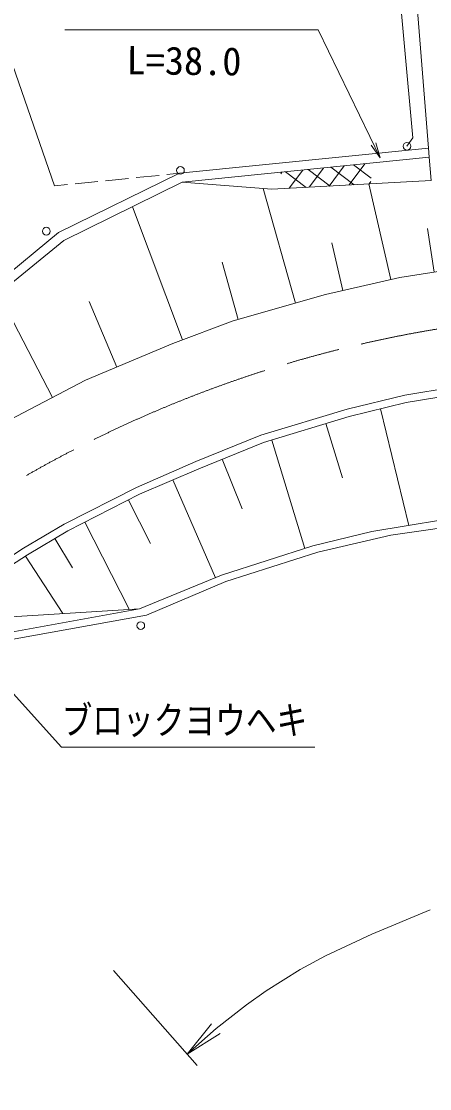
# Model space of a CAD drawing. Units: millimetres at full size, sheet at 1:1000; details may follow other scales. Extents: x 40000 to 680000, y 20000 to 380000.
# Drawn here: x 228384 to 254979, y 248237 to 317669 of the extents above; entities that cross this region are included whole.
import ezdxf
from ezdxf.enums import TextEntityAlignment as Align

# ---------------------------------------------------------------- set-up
doc = ezdxf.new("R2010")
doc.units = ezdxf.units.MM
doc.header["$LTSCALE"] = 1000
doc.linetypes.add('CHAIN', pattern=[18.5, 12, -1.5, 3.5, -1.5])
for name, color, linetype, lineweight in [('M-BGD', 7, 'Continuous', 13), ('M-BMK', 2, 'CHAIN', 13), ('M-BMK-ROW', 30, 'Continuous', 13), ('M-STR-HTXT', 7, 'Continuous', 13), ('S-STR-HTXT', 7, 'Continuous', 13)]:
    doc.layers.add(name, color=color, linetype=linetype, lineweight=lineweight)
doc.styles.add('ＭＳ ゴシック', font='')
doc.styles.get('ＭＳ ゴシック').set_extended_font_data('MS Gothic')

# ---------------------------------------------------------------- blocks, each defined once
blk = doc.blocks.new('open_arrow')
at = {"color": 0, "linetype": 'Continuous', "lineweight": -2}
blk.add_lwpolyline([(7.5, 1.25), (0, 0), (7.5, -1.25)], dxfattribs=at)

msp = doc.modelspace()

# ---------------------------------------------------------------- hatches: boundary and pattern name
at = {"layer": 'M-BGD'}
h = msp.add_hatch(dxfattribs=at)
h.set_pattern_fill('USER', color=256, style=0, pattern_type=2)
h.set_pattern_definition([(323.294, (249052, 307790), (597.72, 801.7), []), (53.294, (249052, 307790), (-801.7, 597.72), [])])
h.paths.add_polyline_path([(245261, 307845), (245415, 306787), (251136, 307100), (251229, 308448)])

# ---------------------------------------------------------------- linework, layer by layer
for p, q in [((254894, 309421), (253499, 327200)), ((227438, 315932), (230552, 306965)), ((238689, 307784), (254894, 309421)), ((238857, 307198), (254954, 308824)), ((230816, 303922), (238689, 307784)), ((235865, 307500), (237357, 307650)), ((237854, 307700), (238689, 307784)), ((230552, 306965), (231387, 307049)), ((231142, 303414), (238857, 307198)), ((231885, 307100), (233377, 307250)), ((233875, 307300), (235367, 307450)), ((252441, 300868), (251014, 307094)), ((246242, 299340), (244124, 306793)), ((238880, 296943), (235617, 305609)), ((255282, 301351), (254843, 304201)), ((220171, 295203), (230816, 303922)), ((220551, 294739), (231142, 303414)), ((249328, 300155), (248615, 303268)), ((242515, 298281), (241456, 302008)), ((230420, 293196), (226893, 299934)), ((234602, 295174), (232810, 299443)), ((253357, 293354), (258338, 294178)), ((249599, 292444), (253357, 293354)), ((253457, 292864), (258408, 293683)), ((243992, 290738), (249599, 292444)), ((249731, 291962), (253457, 292864)), ((251786, 292459), (253621, 284881)), ((244158, 290266), (249731, 291962)), ((248225, 291503), (249299, 287975)), ((239750, 289031), (243992, 290738)), ((239943, 288569), (244158, 290266)), ((244697, 290430), (246844, 283373)), ((235878, 287352), (239750, 289031)), ((241461, 289180), (242757, 285961)), ((236091, 286900), (239943, 288569)), ((238261, 287840), (241021, 281473)), ((231178, 284962), (235878, 287352)), ((231418, 284524), (236091, 286900)), ((235364, 286530), (236805, 283695)), ((228530, 283398), (231178, 284962)), ((232529, 285089), (235412, 279419)), ((228793, 282972), (231418, 284524)), ((230575, 284025), (231707, 282109)), ((225142, 281207), (228530, 283398)), ((225427, 280796), (228793, 282972)), ((228661, 282887), (231079, 279148))]:
    msp.add_line(p, q, dxfattribs=at)
for points in [[(253502, 309542), (253880, 310100), (252219, 328418)], [(254894, 309421), (254954, 308824), (255067, 307315), (244706, 306749), (238857, 307198)], [(216975, 284680), (222548, 288630), (227188, 291504), (232568, 294320), (238262, 296710), (242190, 298189), (248197, 299895), (253036, 301004), (259298, 301971), (263597, 302340), (269375, 302481), (273075, 302337), (279024, 301710), (289783, 300028), (310697, 296920)], [(258048, 285617), (251216, 284480), (247373, 283542), (241423, 281636), (236072, 279460)], [(222670, 276551), (236527, 279033), (241708, 281238), (247686, 283143), (252440, 284252), (258047, 285048)], [(222440, 276986), (236072, 279460), (222488, 278612)]]:
    msp.add_lwpolyline(points, dxfattribs=at)
at = {"layer": 'M-BMK'}
msp.add_arc((268489, 218712), 80000, 81.13611, 158.34218, dxfattribs=at)
at = {"layer": 'M-BMK-ROW'}
for centre in [(253502, 309542), (238750, 307973), (230010, 304019), (236166, 278361)]:
    msp.add_circle(centre, 250, dxfattribs=at)
at = {"layer": 'M-STR-HTXT'}
for p, q in [((251206, 258297), (255014, 259864)), ((248198, 256872), (251206, 258297)), ((246552, 255993), (248198, 256872)), ((234380, 255921), (239842, 249735)), ((244328, 254606), (246552, 255993)), ((243039, 253697), (244328, 254606)), ((241071, 252155), (243039, 253697)), ((239180, 250485), (241071, 252155))]:
    msp.add_line(p, q, dxfattribs=at)
at = {"layer": 'S-STR-HTXT'}
for points in [[(251762, 308797), (247711, 317111), (231211, 317111)], [(224900, 277187), (231006, 270454), (247506, 270454)]]:
    msp.add_lwpolyline(points, dxfattribs=at)

# ---------------------------------------------------------------- block references
at = {"layer": 'M-STR-HTXT', "xscale": 333, "yscale": 333, "rotation": 41.4}
msp.add_blockref('open_arrow', (239180, 250485), dxfattribs=at)
at = {"layer": 'S-STR-HTXT', "xscale": 133, "yscale": 133, "rotation": 116}
msp.add_blockref('open_arrow', (251762, 308797), dxfattribs=at)

# ---------------------------------------------------------------- texts
at = {"layer": 'M-STR-HTXT', "style": 'ＭＳ ゴシック'}
msp.add_text('L=38.0', height=1833, rotation=359.339, dxfattribs=at).set_placement((235240, 315149), align=Align.MIDDLE_LEFT)
at = {"layer": 'S-STR-HTXT', "style": 'ＭＳ ゴシック', "width": 0.8}
msp.add_text('ブロックヨウヘキ', height=1833, dxfattribs=at).set_placement((231006, 272204), align=Align.MIDDLE_LEFT)

doc.saveas('drawing.dxf')
